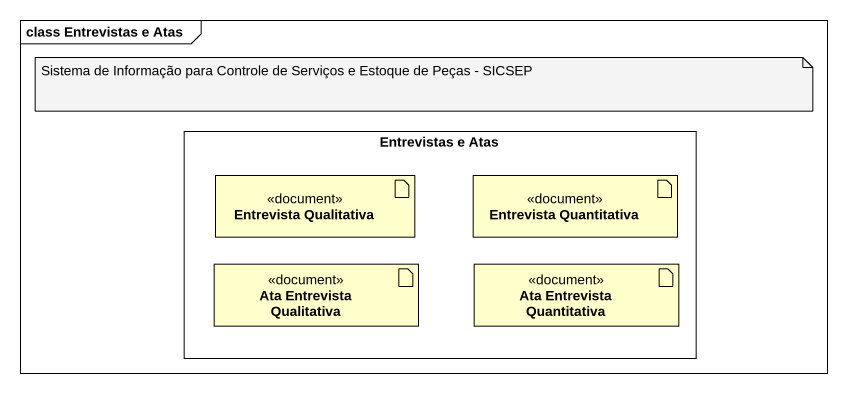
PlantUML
@startuml
mainframe class Entrevistas e Atas
rectangle "Entrevistas e Atas" as Entrevistas_e_Atas {
  artifact "Entrevista Qualitativa" as Entrevista_Qualitativa <<document>>
  artifact "Entrevista Quantitativa" as Entrevista_Quantitativa <<document>>
  artifact "Ata Entrevista Qualitativa" as Ata_Entrevista_Qualitativa <<document>>
  artifact "Ata Entrevista Quantitativa" as Ata_Entrevista_Quantitativa <<document>>
}
note as N1
  Sistema de Informação para Controle de Serviços e Estoque de Peças - SICSEP
end note
@enduml
